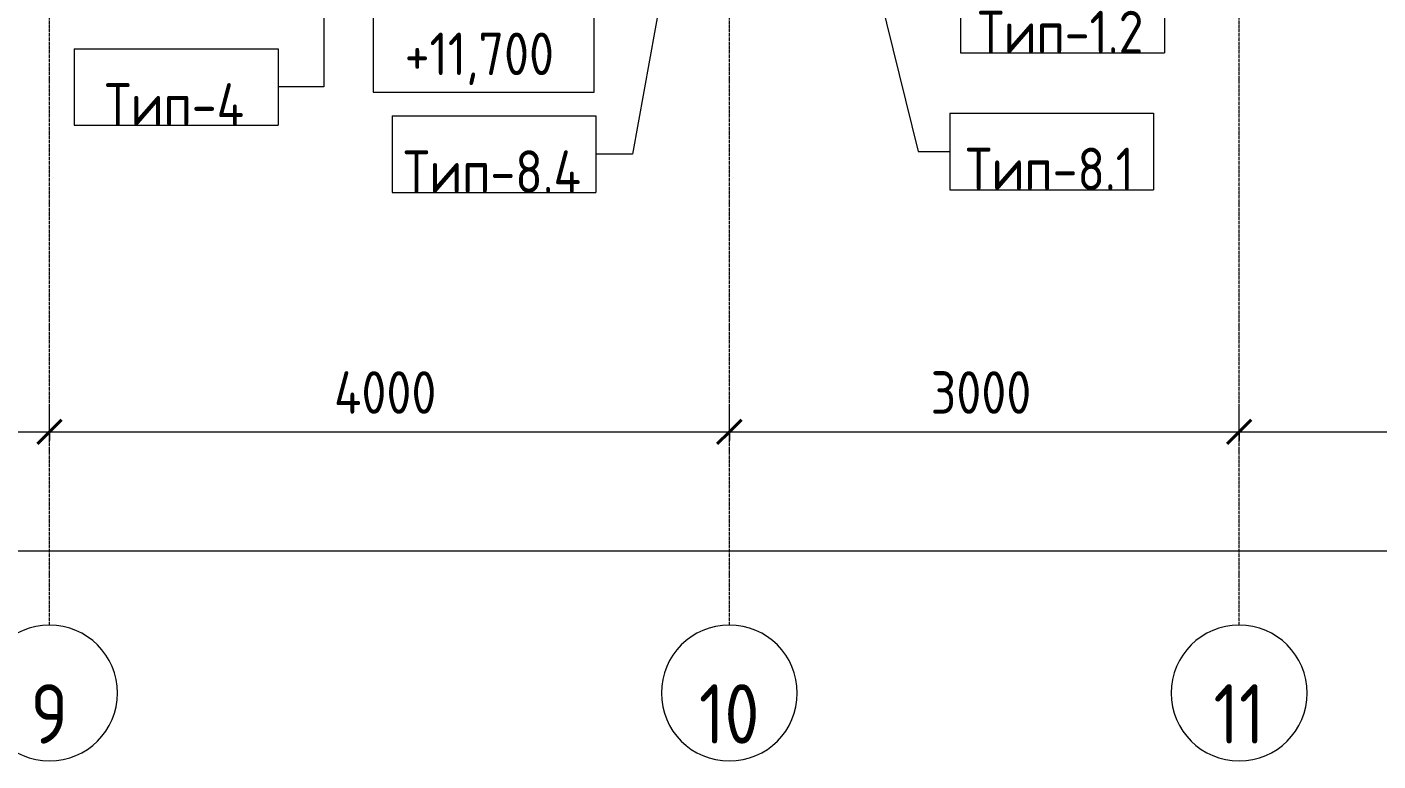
# Model space of a CAD drawing. Header units: millimetres. Extents: x -10438 to 68527, y -5058 to 44223.
# Drawn here: x 41717 to 49666, y -5058 to -738 of the extents above; entities that cross this region are included whole.
import ezdxf

# ---------------------------------------------------------------- set-up
doc = ezdxf.new("R2010")
doc.units = ezdxf.units.MM
doc.linetypes.add('ADSK_Линия сетки', pattern=[25, 20, -2.5, 0, -2.5])
for name, color, linetype, lineweight in [('Аннотация', 7, 'Continuous', 20), ('Марки', 7, 'Continuous', 20), ('Оси', 7, 'Continuous', 9), ('Отметки', 7, 'Continuous', 9), ('Размеры', 7, 'Continuous', 9), ('Размеры-100', 7, 'Continuous', 9)]:
    doc.layers.add(name, color=color, linetype=linetype, lineweight=lineweight)
doc.styles.add('GOST Common', font='GOST_Common.ttf', dxfattribs={"width": 0.9, "height": 350})
doc.styles.add('GOST Common_2', font='GOST_Common.ttf', dxfattribs={"width": 0.9, "height": 250})
doc.styles.add('GOST Common_B', font='', dxfattribs={"width": 0.9, "height": 250})
doc.styles.get('GOST Common_B').set_extended_font_data('GOST Common', bold=True)
doc.dimstyles.new('ADSK_Основной_2_5_мм_Оси', dxfattribs={"dimscale": 304.8, "dimtxt": 251.428749, "dimasz": 0.463911, "dimexe": 0.492126, "dimexo": 0.492126, "dimgap": 0.098425, "dimtad": 1, "dimrnd": 0.01, "dimdsep": 46, "dimtxsty": 'GOST Common_2', "dimblk1": 'OBLIQUE', "dimblk2": 'OBLIQUE', "dimsah": 1, "dimcen": 0.09, "dimdle": 0.492126, "dimazin": 2, "dimtfac": 1, "dimtdec": 4, "dimtix": 1, "dimtmove": 0, "dimatfit": 3, "dimfxl": 1, "dimtvp": 1, "dimtolj": 1, "dimtzin": 0, "dimlwd": 20, "dimlwe": 20, "dimarcsym": 2})

# ---------------------------------------------------------------- blocks, each defined once
blk = doc.blocks.new('Ось сетки - Круг_Ø8 мм-8258-План потолков 3-го этажа')
at = {"layer": 'Оси', "lineweight": 20}
for start, end in [(360, 180), (180, 360)]:
    blk.add_arc((0, 0), 4, start, end, dxfattribs=at)
blk = doc.blocks.new('DIMBLOCK14-План потолков 3-го этажа')
at = {"layer": 'Размеры-100', "lineweight": 20, "transparency": 16777216}
for p, q in [((38449.6, -3121), (38449.6, -2971)), ((41849.6, -3121), (41849.6, -2971)), ((38449.6, -3121), (41849.6, -3121)), ((38449.6, -3121), (38449.6, -3171)), ((41849.6, -3121), (41849.6, -3171))]:
    blk.add_line(p, q, dxfattribs=at)
at = {"layer": 'Размеры-100', "lineweight": 40, "transparency": 16777216}
for p, q in [((38449.6, -3121), (38520.3, -3050.3)), ((41849.6, -3121), (41920.3, -3050.3)), ((38449.6, -3121), (38378.9, -3191.7)), ((41849.6, -3121), (41778.9, -3191.7))]:
    blk.add_line(p, q, dxfattribs=at)
at = {"layer": 'Размеры-100', "color": 0, "lineweight": 20, "transparency": 16777216, "insert": (39823.6, -2764.3), "char_height": 250, "width": 782.412, "attachment_point": 1, "line_spacing_factor": 1.022761, "style": 'GOST Common_2'}
blk.add_mtext('3400', dxfattribs=at)
blk = doc.blocks.new('_Oblique')
at = {"color": 0, "linetype": 'ByBlock', "lineweight": -2}
blk.add_line((-0.5, -0.5), (0.5, 0.5), dxfattribs=at)
blk = doc.blocks.new('DIMBLOCK15-План потолков 3-го этажа')
at = {"layer": 'Размеры-100', "lineweight": 20, "transparency": 16777216}
for p, q in [((41849.6, -3121), (41849.6, -2971)), ((45849.6, -3121), (45849.6, -2971)), ((41849.6, -3121), (45849.6, -3121)), ((41849.6, -3121), (41849.6, -3171)), ((45849.6, -3121), (45849.6, -3171))]:
    blk.add_line(p, q, dxfattribs=at)
at = {"layer": 'Размеры-100', "lineweight": 40, "transparency": 16777216}
for p, q in [((41849.6, -3121), (41920.3, -3050.3)), ((45849.6, -3121), (45920.3, -3050.3)), ((41849.6, -3121), (41778.9, -3191.7)), ((45849.6, -3121), (45778.9, -3191.7))]:
    blk.add_line(p, q, dxfattribs=at)
at = {"layer": 'Размеры-100', "color": 0, "lineweight": 20, "transparency": 16777216, "insert": (43523.6, -2764.3), "char_height": 250, "width": 782.412, "attachment_point": 1, "line_spacing_factor": 1.022761, "style": 'GOST Common_2'}
blk.add_mtext('4000', dxfattribs=at)
blk = doc.blocks.new('DIMBLOCK16-План потолков 3-го этажа')
at = {"layer": 'Размеры-100', "lineweight": 20, "transparency": 16777216}
for p, q in [((45849.6, -3121), (45849.6, -2971)), ((48849.6, -3121), (48849.6, -2971)), ((45849.6, -3121), (48849.6, -3121)), ((45849.6, -3121), (45849.6, -3171)), ((48849.6, -3121), (48849.6, -3171))]:
    blk.add_line(p, q, dxfattribs=at)
at = {"layer": 'Размеры-100', "lineweight": 40, "transparency": 16777216}
for p, q in [((45849.6, -3121), (45920.3, -3050.3)), ((48849.6, -3121), (48920.3, -3050.3)), ((45849.6, -3121), (45778.9, -3191.7)), ((48849.6, -3121), (48778.9, -3191.7))]:
    blk.add_line(p, q, dxfattribs=at)
at = {"layer": 'Размеры-100', "color": 0, "lineweight": 20, "transparency": 16777216, "insert": (47034.2, -2764.3), "char_height": 250, "width": 756.843, "attachment_point": 1, "line_spacing_factor": 1.022761, "style": 'GOST Common_2'}
blk.add_mtext('3000', dxfattribs=at)
blk = doc.blocks.new('DIMBLOCK17-План потолков 3-го этажа')
at = {"layer": 'Размеры-100', "lineweight": 20, "transparency": 16777216}
for p, q in [((48849.6, -3121), (48849.6, -2971)), ((55349.6, -3121), (55349.6, -2971)), ((48849.6, -3121), (55499.6, -3121)), ((48849.6, -3121), (48849.6, -3171)), ((55349.6, -3121), (55349.6, -3171))]:
    blk.add_line(p, q, dxfattribs=at)
at = {"layer": 'Размеры-100', "lineweight": 40, "transparency": 16777216}
for p, q in [((48849.6, -3121), (48920.3, -3050.3)), ((55349.6, -3121), (55420.3, -3050.3)), ((48849.6, -3121), (48778.9, -3191.7)), ((55349.6, -3121), (55278.9, -3191.7))]:
    blk.add_line(p, q, dxfattribs=at)
at = {"layer": 'Размеры-100', "color": 0, "lineweight": 20, "transparency": 16777216, "insert": (51784.2, -2764.3), "char_height": 250, "width": 756.843, "attachment_point": 1, "line_spacing_factor": 1.022761, "style": 'GOST Common_2'}
blk.add_mtext('6500', dxfattribs=at)
blk = doc.blocks.new('DIMBLOCK18-План потолков 3-го этажа')
at = {"layer": 'Размеры-100', "lineweight": 20, "transparency": 16777216}
for p, q in [((-6500.4, -3821), (-6500.4, -3671)), ((55349.6, -3821), (55349.6, -3671)), ((-6650.4, -3821), (55499.6, -3821)), ((-6500.4, -3821), (-6500.4, -3871)), ((55349.6, -3821), (55349.6, -3871))]:
    blk.add_line(p, q, dxfattribs=at)
at = {"layer": 'Размеры-100', "lineweight": 40, "transparency": 16777216}
for p, q in [((-6500.4, -3821), (-6429.7, -3750.3)), ((55349.6, -3821), (55420.3, -3750.3)), ((-6500.4, -3821), (-6571.1, -3891.7)), ((55349.6, -3821), (55278.9, -3891.7))]:
    blk.add_line(p, q, dxfattribs=at)
at = {"layer": 'Размеры-100', "color": 0, "lineweight": 20, "transparency": 16777216, "insert": (24053.8, -3464.3), "char_height": 250, "width": 889.802, "attachment_point": 1, "line_spacing_factor": 1.022761, "style": 'GOST Common_2'}
blk.add_mtext('61850', dxfattribs=at)
blk = doc.blocks.new('ADSK_Марка_Потолок - ADSK_Марка и Смещение от уровня-155896-План потолков 3-го этажа')
at = {"layer": 'Марки'}
for p, q in [((-6, 4.5), (-6, 0)), ((-6, 4.5), (6, 4.5)), ((6, 4.5), (6, 0)), ((-6, 0), (6, 0))]:
    blk.add_line(p, q, dxfattribs=at)
blk = doc.blocks.new('Высотные отметки - Рамка-12095-План потолков 3-го этажа')
at = {"layer": 'Аннотация'}
for p, q in [((-6.5, 0), (-6.5, 5)), ((-6.5, 5), (6.5, 5)), ((6.5, 5), (6.5, 0)), ((6.5, 0), (-6.5, 0))]:
    blk.add_line(p, q, dxfattribs=at)

msp = doc.modelspace()

# ---------------------------------------------------------------- linework, layer by layer
at = {"layer": 'Марки'}
for p, q in [((46304.451, 1193.975), (46961.535, -1470.503)), ((45711.666, 908.968), (45280.541, -1486.173)), ((43462.923, 866.857), (43462.923, -1091.037)), ((43462.923, -1091.037), (43195.139, -1091.037)), ((45280.541, -1486.173), (45064.979, -1486.173)), ((46961.535, -1470.503), (47146.101, -1470.503))]:
    msp.add_line(p, q, dxfattribs=at)
at = {"layer": 'Оси', "linetype": 'ADSK_Линия сетки'}
for p, q in [((45849.565, -4258.205), (45849.565, 44222.998)), ((48849.565, -4258.205), (48849.565, 44222.998)), ((41849.565, -4258.205), (41849.565, 22151.608))]:
    msp.add_line(p, q, dxfattribs=at)

# ---------------------------------------------------------------- block references
at = {"layer": 'Марки', "xscale": 99.99999999999993, "yscale": 99.99999999999993, "zscale": 99.99999999999993}
for p in [(47809.679, -889.673), (42595.139, -1316.037), (44464.979, -1711.173), (47746.101, -1695.503)]:
    msp.add_blockref('ADSK_Марка_Потолок - ADSK_Марка и Смещение от уровня-155896-План потолков 3-го этажа', p, dxfattribs=at)
at = {"layer": 'Оси', "lineweight": 20, "xscale": 99.99999999999993, "yscale": 99.99999999999993, "zscale": 99.99999999999993}
for p in [(41849.565, -4658.205), (45849.565, -4658.205), (48849.565, -4658.205)]:
    msp.add_blockref('Ось сетки - Круг_Ø8 мм-8258-План потолков 3-го этажа', p, dxfattribs=at)
at = {"layer": 'Отметки', "lineweight": 20, "extrusion": (0, 0, -1), "xscale": 99.99999999999993, "yscale": 99.99999999999993, "zscale": 99.99999999999993, "rotation": 180}
msp.add_blockref('Высотные отметки - Рамка-12095-План потолков 3-го этажа', (-44403.394, -621.658), dxfattribs=at)

# ---------------------------------------------------------------- texts
at = {"layer": 'Марки', "lineweight": 9, "char_height": 250, "attachment_point": 5, "line_spacing_factor": 1.022766, "style": 'GOST Common_B'}
for s, insert, width in [('\\pt1143,2286,3429,4572,5715,6858,8001,9144,10287,11430,12573,13716,14859,16002,17145,18288,19431,20574,21717,22860,24003,25146,26289,27432,28575,29718,30861,32004,33147,34290,35433,36576;Тип-1.2', (47799.048, -767.518), 1024.2), ('\\pt1143,2286,3429,4572,5715,6858,8001,9144,10287,11430,12573,13716,14859,16002,17145,18288,19431,20574,21717,22860,24003,25146,26289,27432,28575,29718,30861,32004,33147,34290,35433,36576;Тип-4', (42584.508, -1193.881), 857.7), ('\\pt1143,2286,3429,4572,5715,6858,8001,9144,10287,11430,12573,13716,14859,16002,17145,18288,19431,20574,21717,22860,24003,25146,26289,27432,28575,29718,30861,32004,33147,34290,35433,36576;Тип-8.4', (44454.348, -1589.018), 1089.9), ('\\pt1143,2286,3429,4572,5715,6858,8001,9144,10287,11430,12573,13716,14859,16002,17145,18288,19431,20574,21717,22860,24003,25146,26289,27432,28575,29718,30861,32004,33147,34290,35433,36576;Тип-8.1', (47735.47, -1573.348), 1024.2)]:
    msp.add_mtext(s, dxfattribs=dict(at, insert=insert, width=width))
at = {"layer": 'Оси', "char_height": 350, "attachment_point": 5, "line_spacing_factor": 1.022766, "style": 'GOST Common'}
for s, insert, width in [('\\pt89.999,180.0015,270.0005,359.9995,449.9985,540.001,630,719.999,810.0015,900.0005,989.9995,1079.9985,1170.001,1260,1349.999,1440.0015,1530.0005,1619.9995,1709.9985,1800.001,1890,1979.999,2070.0015,2160.0005,2249.9995,2339.9985,2430.001,2520,2609.999,2700.0015,2790.0005,2879.9995;9', (41848.735, -4781.11), 232.2), ('\\pt89.999,180.0015,270.0005,359.9995,449.9985,540.001,630,719.999,810.0015,900.0005,989.9995,1079.9985,1170.001,1260,1349.999,1440.0015,1530.0005,1619.9995,1709.9985,1800.001,1890,1979.999,2070.0015,2160.0005,2249.9995,2339.9985,2430.001,2520,2609.999,2700.0015,2790.0005,2879.9995;10', (45848.735, -4781.11), 387), ('\\pt89.999,180.0015,270.0005,359.9995,449.9985,540.001,630,719.999,810.0015,900.0005,989.9995,1079.9985,1170.001,1260,1349.999,1440.0015,1530.0005,1619.9995,1709.9985,1800.001,1890,1979.999,2070.0015,2160.0005,2249.9995,2339.9985,2430.001,2520,2609.999,2700.0015,2790.0005,2879.9995;11', (48848.735, -4781.11), 315.9)]:
    msp.add_mtext(s, dxfattribs=dict(at, insert=insert, width=width))
at = {"layer": 'Отметки', "lineweight": 20, "insert": (43939.519, -771.101), "char_height": 250, "width": 1113.30067, "attachment_point": 1, "line_spacing_factor": 1.022761, "style": 'GOST Common_2'}
msp.add_mtext('+11,700', dxfattribs=at)

# ---------------------------------------------------------------- dimensions: what is measured, and where the dimension line sits
at = {"layer": 'Размеры', "lineweight": 20}
for base, p1, p2, override, picture, middle in [((41849.565, -3121.001), (38449.565, -3021.016), (41849.565, -3021.016), {"dimpost": '<>', "dimfxl": 3400}, 'DIMBLOCK14-План потолков 3-го этажа', (40149.565, -2966.001)), ((45849.565, -3121.001), (41849.565, -3021.016), (45849.565, -3021.016), {"dimpost": '<>', "dimfxl": 4000}, 'DIMBLOCK15-План потолков 3-го этажа', (43849.565, -2966.001)), ((48849.565, -3121.001), (45849.565, -3021.016), (48849.565, -3021.016), {"dimpost": '<>', "dimfxl": 3000}, 'DIMBLOCK16-План потолков 3-го этажа', (47349.565, -2966.001)), ((55349.565, -3121.001), (48849.565, -3021.016), (55349.565, -3021.016), {"dimpost": '<>', "dimfxl": 6500}, 'DIMBLOCK17-План потолков 3-го этажа', (52099.565, -2966.001)), ((55349.565, -3821.001), (-6500.435, -3721.016), (55349.565, -3721.016), {"dimpost": '<>', "dimfxl": 61850}, 'DIMBLOCK18-План потолков 3-го этажа', (24424.565, -3666.001))]:
    dim = msp.add_linear_dim(base=base, p1=p1, p2=p2, dimstyle='ADSK_Основной_2_5_мм_Оси', override=override, dxfattribs=at)
    dim.commit()
    dim.dimension.update_dxf_attribs({"geometry": picture, "text_midpoint": middle})

doc.saveas('drawing.dxf')
